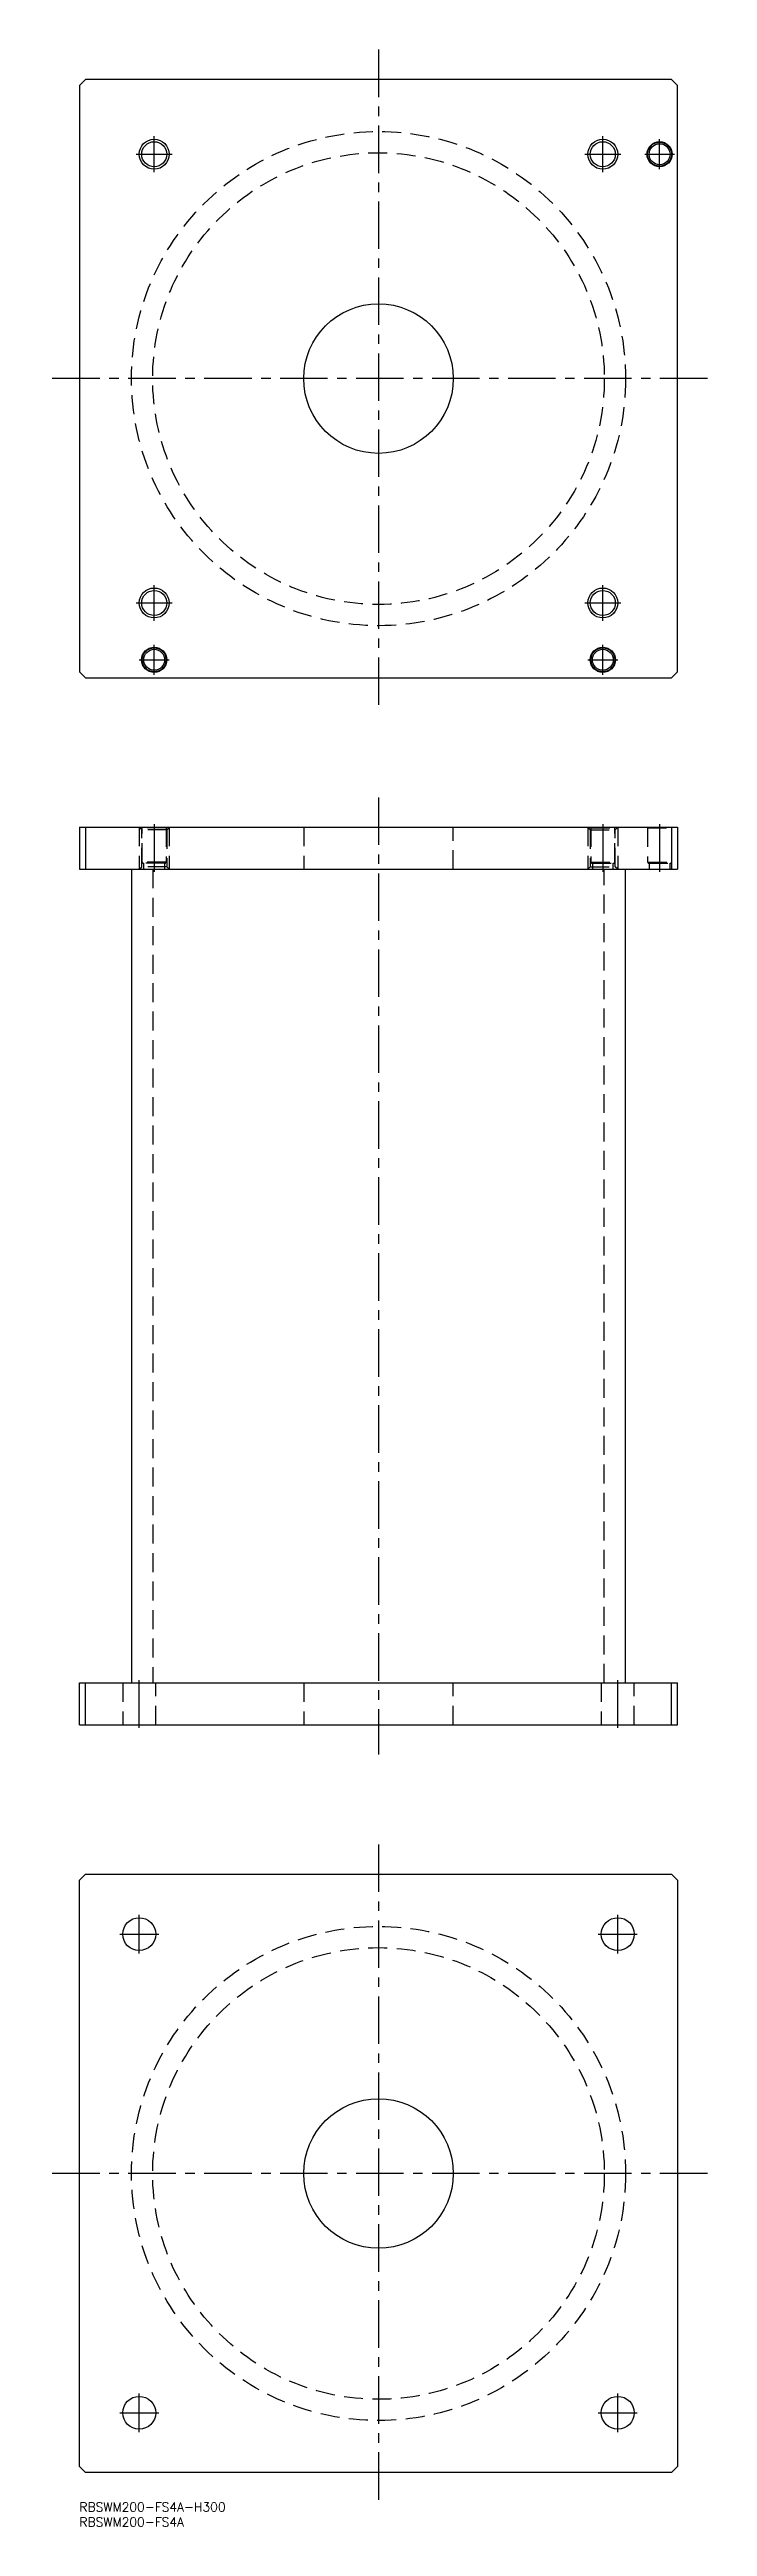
# Model space of a CAD drawing. Extents: x -10 to 210, y -8 to 820.
import ezdxf

# ---------------------------------------------------------------- set-up
doc = ezdxf.new("R2010")
doc.units = 0
doc.header["$LTSCALE"] = 0.5
doc.linetypes.add('CENTER', pattern=[50.8, 31.75, -6.35, 6.35, -6.35])
doc.linetypes.add('DASHED', pattern=[19.05, 12.7, -6.35])
for name, color, linetype in [('MSM_CENTER', 1, 'CENTER'), ('MSM_CONTINUOUS', 7, 'CONTINUOUS'), ('MSM_DASHED', 4, 'DASHED'), ('MSM_NARROW', 5, 'CONTINUOUS'), ('MSM_PART_NUMBER', 7, 'CONTINUOUS')]:
    doc.layers.add(name, color=color, linetype=linetype)
doc.styles.get("Standard").update_dxf_attribs({"font": 'txt.shx', "height": 3, "bigfont": 'bigfont.shx'})

msp = doc.modelspace()

# ---------------------------------------------------------------- linework, layer by layer
at = {"layer": 'MSM_CENTER'}
for p, q in [((100, 820), (100, 600)), ((25, 779), (25, 791)), ((175, 779), (175, 791)), ((194, 780), (194, 790)), ((19, 785), (31, 785)), ((169, 785), (181, 785)), ((189, 785), (199, 785)), ((210, 710), (-10, 710)), ((25, 629), (25, 641)), ((175, 629), (175, 641)), ((19, 635), (31, 635)), ((169, 635), (181, 635)), ((20, 616), (30, 616)), ((25, 611), (25, 621)), ((170, 616), (180, 616)), ((175, 611), (175, 621)), ((100, 570), (100, 250)), ((25, 561), (25, 545)), ((175, 561), (175, 545)), ((194, 561), (194, 545)), ((20, 259), (20, 275)), ((180, 259), (180, 275)), ((100, 220), (100, 0)), ((20, 183.5), (20, 196.5)), ((180, 183.5), (180, 196.5)), ((13.5, 190), (26.5, 190)), ((173.5, 190), (186.5, 190)), ((210, 110), (-10, 110)), ((20, 23.5), (20, 36.5)), ((180, 23.5), (180, 36.5)), ((13.5, 30), (26.5, 30)), ((173.5, 30), (186.5, 30))]:
    msp.add_line(p, q, dxfattribs=at)
at = {"layer": 'MSM_CONTINUOUS'}
for p, q in [((2, 810), (0, 808)), ((0, 808), (0, 612)), ((198, 810), (2, 810)), ((200, 808), (198, 810)), ((200, 612), (200, 808)), ((0, 612), (2, 610)), ((2, 610), (198, 610)), ((198, 610), (200, 612)), ((0, 560), (200, 560)), ((0, 560), (0, 546)), ((2, 560), (2, 546)), ((198, 560), (198, 546)), ((200, 560), (200, 546)), ((0, 546), (200, 546)), ((17.4, 546), (17.4, 274)), ((182.6, 274), (182.6, 546)), ((0, 260), (0, 274)), ((0, 274), (200, 274)), ((2, 260), (2, 274)), ((198, 260), (198, 274)), ((200, 260), (200, 274)), ((0, 260), (200, 260)), ((0, 208), (2, 210)), ((0, 12), (0, 208)), ((2, 210), (198, 210)), ((198, 210), (200, 208)), ((200, 208), (200, 12)), ((2, 10), (0, 12)), ((198, 10), (2, 10)), ((200, 12), (198, 10))]:
    msp.add_line(p, q, dxfattribs=at)
for centre, radius in [((25, 785), 4.188), ((175, 785), 4.188), ((194, 785), 4.2), ((194, 785), 4), ((194, 785), 3.5), ((100, 710), 25), ((25, 635), 4.188), ((175, 635), 4.188), ((25, 616), 4.2), ((25, 616), 4), ((25, 616), 3.5), ((175, 616), 4.2), ((175, 616), 4), ((175, 616), 3.5), ((20, 190), 5.5), ((180, 190), 5.5), ((100, 110), 25), ((20, 30), 5.5), ((180, 30), 5.5)]:
    msp.add_circle(centre, radius, dxfattribs=at)
at = {"layer": 'MSM_DASHED'}
for p, q in [((20.812, 559.188), (20, 560)), ((20, 560), (20, 546)), ((21, 559.8), (20.8, 560)), ((29.188, 559.188), (20.812, 559.188)), ((20.812, 546.812), (20.812, 559.188)), ((29, 559.8), (21, 559.8)), ((21, 548.4), (21, 559.8)), ((29.2, 560), (29, 559.8)), ((29, 559.8), (29, 548.4)), ((30, 560), (29.188, 559.188)), ((29.188, 559.188), (29.188, 546.812)), ((30, 560), (30, 546)), ((75, 560), (75, 546)), ((125, 546), (125, 560)), ((170, 560), (170.812, 559.188)), ((170, 560), (170, 546)), ((170.8, 560), (171, 559.8)), ((170.812, 559.188), (179.188, 559.188)), ((170.812, 559.188), (170.812, 546.812)), ((171, 559.8), (179, 559.8)), ((171, 559.8), (171, 548.4)), ((179, 559.8), (179.2, 560)), ((179, 548.4), (179, 559.8)), ((179.188, 559.188), (180, 560)), ((179.188, 546.812), (179.188, 559.188)), ((180, 560), (180, 546)), ((189.8, 560), (190, 559.8)), ((190, 559.8), (198, 559.8)), ((190, 559.8), (190, 548.4)), ((198, 559.8), (198.2, 560)), ((20, 546), (20.812, 546.812)), ((29.188, 546.812), (20.812, 546.812)), ((28.993, 548.4), (21.007, 548.4)), ((28.6, 548), (21.4, 548)), ((21.5, 546), (21.5, 548)), ((28.5, 548), (28.5, 546)), ((29.188, 546.812), (30, 546)), ((170.812, 546.812), (170, 546)), ((170.812, 546.812), (179.188, 546.812)), ((171.007, 548.4), (178.993, 548.4)), ((171.4, 548), (178.6, 548)), ((171.5, 548), (171.5, 546)), ((178.5, 546), (178.5, 548)), ((180, 546), (179.188, 546.812)), ((190.007, 548.4), (197.993, 548.4)), ((190.4, 548), (197.6, 548)), ((190.5, 548), (190.5, 546)), ((197.5, 546), (197.5, 548)), ((24.5, 546), (24.5, 274)), ((175.5, 274), (175.5, 546)), ((14.5, 274), (14.5, 260)), ((25.5, 260), (25.5, 274)), ((75, 274), (75, 260)), ((125, 260), (125, 274)), ((174.5, 274), (174.5, 260)), ((185.5, 260), (185.5, 274))]:
    msp.add_line(p, q, dxfattribs=at)
for centre, radius in [((100, 710), 82.6), ((100, 710), 75.5), ((100, 110), 82.6), ((100, 110), 75.5)]:
    msp.add_circle(centre, radius, dxfattribs=at)
for centre, start, end in [((21.4, 548.4), 180, 270), ((28.6, 548.4), 270, 0), ((171.4, 548.4), 180, 270), ((178.6, 548.4), 270, 0), ((190.4, 548.4), 180, 270), ((197.6, 548.4), 270, 0)]:
    msp.add_arc(centre, 0.4, start, end, dxfattribs=at)
at = {"layer": 'MSM_NARROW'}
for centre in [(25, 785), (175, 785), (25, 635), (175, 635)]:
    msp.add_circle(centre, 5, dxfattribs=at)

# ---------------------------------------------------------------- texts
at = {"layer": 'MSM_PART_NUMBER'}
for s, p in [('RBSWM200-FS4A-H300', (0, -3)), ('RBSWM200-FS4A', (0, -8))]:
    msp.add_text(s, height=3, dxfattribs=at).set_placement(p)

doc.saveas('drawing.dxf')
